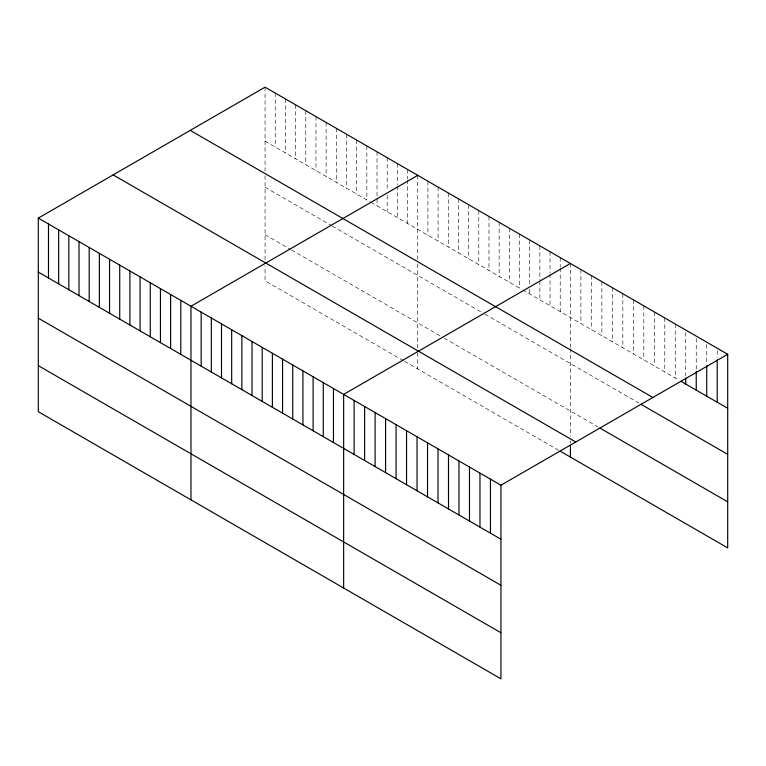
<?xml version="1.0" encoding="UTF-8"?>
<svg xmlns="http://www.w3.org/2000/svg" width="766" height="766" viewBox="0 0 766 766"><rect width="100%" height="100%" fill="white"/><g stroke="black" fill="none" stroke-linecap="round" stroke-linejoin="round"><path stroke-width="0.57" stroke-dasharray="3.83 2.87" d="M265.065 141.193L369.901 201.717M370.916 202.301L521.55 289.27M522.565 289.864L679.078 380.223M265.065 187.258L331.218 225.453M332.243 226.047L483.892 313.6M484.907 314.184L639.045 403.175M265.065 234.731L290.505 249.419M291.53 250.003L440.124 335.795M444.194 338.151L598.055 426.978M403.481 360.709L265.065 280.796L265.065 265.821M404.505 361.303L560.224 451.203M717.215 350.579L717.215 357.617M706.731 344.518L706.731 364.482M696.237 338.467L696.237 370.17M685.752 332.415L685.752 375.857M675.267 324.008L675.267 378.021M664.783 317.957L664.783 371.97M654.298 311.906L654.298 365.909M643.813 305.845L643.813 359.857M633.319 299.793L633.319 353.806M622.835 293.742L622.835 347.745M612.35 287.69L612.35 341.693M601.865 281.629L601.865 335.642M591.381 275.578L591.381 329.591M580.887 269.527L580.887 323.53M570.402 263.466L570.402 347.419M570.402 348.578L570.402 436.352M570.402 440.957L570.402 443.265M560.224 257.596L560.224 266.989M560.224 268.157L560.224 311.599M550.045 251.717L550.045 272.849M550.045 274.027L550.045 305.73M539.867 245.838L539.867 279.887M539.867 281.065L539.867 299.851M529.689 239.959L529.689 284.579M529.689 289.28L529.689 293.972M519.511 234.09L519.511 288.093M509.333 228.211L509.333 282.223M499.154 222.332L499.154 276.344M488.976 216.462L488.976 270.465M478.798 210.583L478.798 264.596M468.629 204.704L468.629 258.716M458.451 198.834L458.451 252.837M448.273 192.955L448.273 246.968M438.095 187.076L438.095 241.089M427.916 181.197L427.916 235.21M417.738 175.328L417.738 259.281M417.738 263.887L417.738 348.204M417.738 352.81L417.738 368.934M407.56 169.449L407.56 178.842M407.56 180.02L407.56 223.461M397.382 163.57L397.382 184.711M397.382 185.879L397.382 217.582M387.203 157.7L387.203 190.571M387.203 195.273L387.203 211.703M377.025 151.821L377.025 197.609M377.025 198.787L377.025 205.834M366.847 145.942L366.847 199.955M356.669 140.073L356.669 194.076M346.491 134.194L346.491 188.206M336.312 128.315L336.312 182.327M326.134 122.436L326.134 176.448M315.956 116.566L315.956 170.569M305.778 110.687L305.778 164.7M295.599 104.808L295.599 158.821M285.421 98.938L285.421 152.941M275.243 93.059L275.243 147.072M265.065 87.18L265.065 171.134M265.065 175.74L265.065 260.067"/><path stroke-width="1.15" d="M38.3 218.109L500.935 485.204L500.935 678.82L38.3 411.715L38.3 218.109L265.065 87.18L727.7 354.285L727.7 547.891L560.224 451.203M417.738 175.328L190.973 306.247L190.973 499.863M570.402 263.466L343.637 394.394L343.637 588.001M500.935 485.204L727.7 354.285M680.984 381.324L727.7 408.288M190.236 130.383L652.871 397.487M640.951 404.276L727.7 454.362M599.96 428.079L727.7 501.826M113.129 174.897L575.764 442.001M38.3 272.112L500.935 539.216M38.3 318.187L500.935 585.281M38.3 365.65L500.935 632.745M717.215 359.972L717.215 402.236M706.731 365.66L706.731 396.185M696.237 371.347L696.237 390.133M685.752 378.203L685.752 384.072M570.402 445.563L570.402 457.082M490.451 479.152L490.451 533.155M479.966 473.091L479.966 527.104M469.472 467.04L469.472 521.052M458.987 460.988L458.987 515.001M448.503 454.937L448.503 508.94M438.018 448.876L438.018 502.889M427.533 442.825L427.533 496.837M417.039 436.773L417.039 490.776M406.555 430.712L406.555 484.725M396.07 424.661L396.07 478.673M385.585 418.609L385.585 472.612M375.101 412.548L375.101 466.561M364.616 406.497L364.616 460.51M354.122 400.446L354.122 454.458M333.459 388.515L333.459 442.528M323.281 382.636L323.281 436.649M313.103 376.757L313.103 430.77M302.924 370.888L302.924 424.891M292.746 365.009L292.746 419.021M282.568 359.13L282.568 413.142M272.39 353.26L272.39 407.263M262.211 347.381L262.211 401.394M252.033 341.502L252.033 395.515M241.855 335.632L241.855 389.635M231.677 329.753L231.677 383.766M221.508 323.874L221.508 377.887M211.33 317.995L211.33 372.008M201.152 312.126L201.152 366.129M180.795 300.368L180.795 354.38M170.617 294.498L170.617 348.501M160.439 288.619L160.439 342.632M150.26 282.74L150.26 336.753M140.082 276.871L140.082 330.874M129.904 270.992L129.904 325.004M119.726 265.113L119.726 319.125M109.548 259.234L109.548 313.246M99.369 253.364L99.369 307.367M89.191 247.485L89.191 301.498M79.013 241.606L79.013 295.619M68.835 235.737L68.835 289.74M58.656 229.857L58.656 283.87M48.478 223.978L48.478 277.991"/></g></svg>
